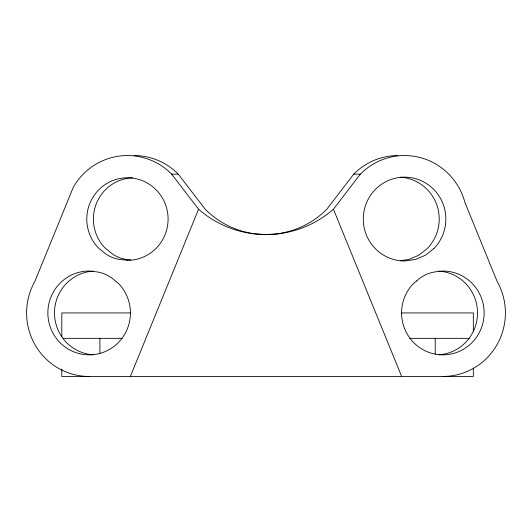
<?xml version="1.0" encoding="UTF-8"?>
<svg xmlns="http://www.w3.org/2000/svg" width="532" height="532" viewBox="0 0 532 532"><rect width="100%" height="100%" fill="white"/><g stroke="black" fill="none" stroke-linecap="round" stroke-linejoin="round"><path stroke-width="0.8" d="M130.353 376.45L198.569 209.216L171.663 174.157A63.508 62.543 90 0 0 73.276 187.311L34.979 281.182A63.508 62.543 90 0 0 89.143 376.45M397.943 155.55A63.508 62.543 -90 0 0 353.72 174.157L326.814 209.216A85.492 85.273 0 0 1 288.291 231.606L278.243 233.821L266 234.559L254.755 233.814M198.569 209.216A102.197 101.931 0 0 0 333.431 209.216L360.337 174.157A63.508 62.543 -90 0 1 464.975 202.626L497.021 281.182A63.508 62.543 -90 0 1 442.857 376.45M400.283 260.68L408.829 259.49L418.764 255.254L427.282 248.55A41.915 41.277 -90 0 0 436.466 203.995A41.915 41.277 -90 0 0 400.217 177.209M171.663 174.157L178.28 174.157L205.186 209.216A85.492 85.273 0 0 0 243.709 231.606L253.757 233.821M353.72 174.157L360.337 174.157M130.367 312.936L61.792 312.936L61.792 336.703M401.441 312.936L473.32 312.936L473.32 330.964M63.089 338.339L122.107 338.339M409.7 338.339L469.191 338.339M130.879 259.915L129.296 259.702A31.967 31.481 90 0 1 109.12 251.217L105.309 248.251A41.277 40.651 -90 0 1 96.192 204.029A41.277 40.651 -90 0 1 132.428 177.814M333.431 209.216L401.647 376.45M473.32 368.164L473.32 376.45L61.792 376.45L61.792 368.989M435.216 338.339L435.216 354.079M99.896 338.339L99.896 353.255M93.28 354.778A41.915 41.277 -90 0 1 54.483 312.936A41.915 41.277 -90 0 1 93.28 271.101M438.72 271.101A41.915 41.277 -90 0 1 477.517 312.936A41.915 41.277 -90 0 1 438.72 354.778M134.057 155.55A63.508 62.543 90 0 1 178.28 174.157M433.899 248.55L425.381 255.254L415.445 259.49L404.772 260.973A41.915 41.277 -90 0 1 364.639 208.418A41.915 41.277 -90 0 1 425.021 182.656A41.915 41.277 -90 0 1 433.899 248.55M416.689 280.949L413.67 283.303A41.915 41.277 -90 0 0 422.215 349.238A41.915 41.277 -90 0 0 482.73 323.788A41.915 41.277 -90 0 0 442.857 271.021L439.086 271.526A34.527 34.001 -90 0 0 416.689 280.949M127.441 260.341L122.679 259.702A31.967 31.481 -90 0 1 102.503 251.217L98.693 248.251A41.277 40.651 -90 0 1 107.112 183.314A41.277 40.651 -90 0 1 166.702 208.378A41.277 40.651 -90 0 1 127.441 260.341M92.914 271.526L89.143 271.021A41.915 41.277 -90 0 0 49.27 323.788A41.915 41.277 -90 0 0 109.785 349.238A41.915 41.277 -90 0 0 118.33 283.303L115.311 280.949A34.527 34.001 -90 0 0 92.914 271.526"/></g></svg>
